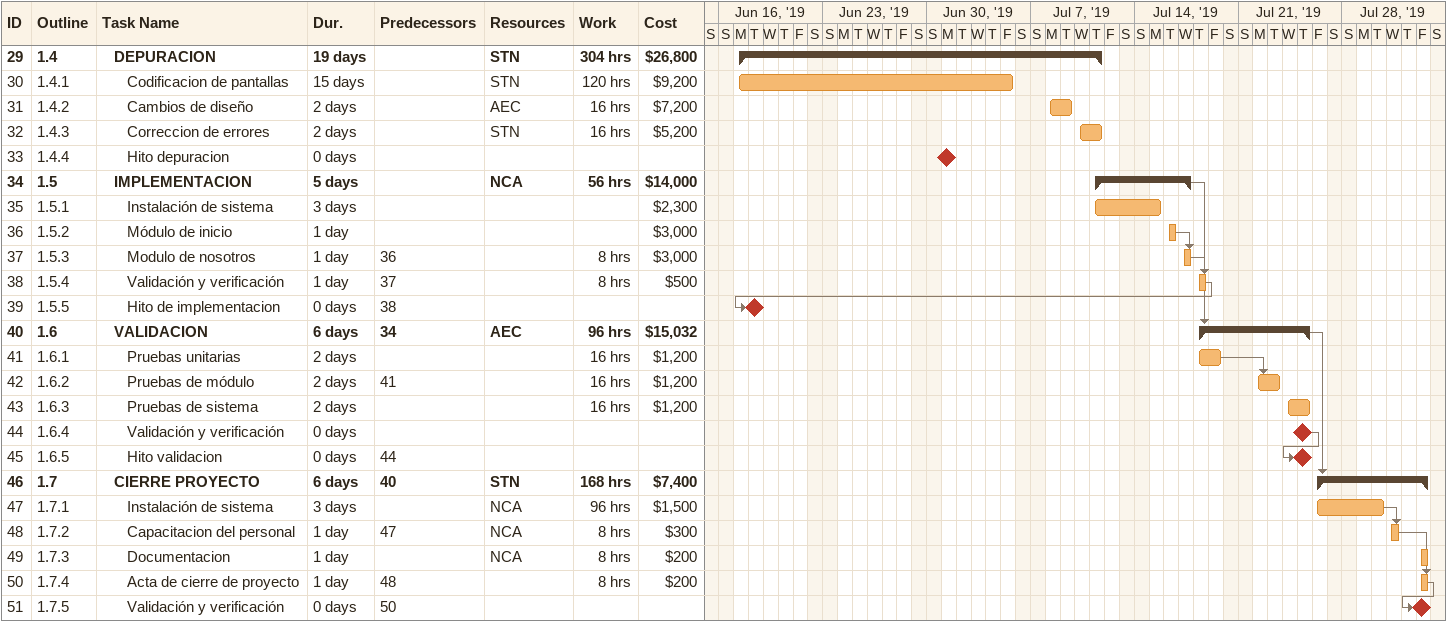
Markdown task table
| ID | WBS | Task | Duration | Start | Finish | Predecessors | Resources | Work (h) | Cost ($) |
|---|---|---|---|---|---|---|---|---|---|
| 29 | 1.4 | **DEPURACION** | 19d | 2019-06-17 | 2019-07-11 |  | STN | 304 | 26800 |
| 30 | 1.4.1 | Codificacion de pantallas | 15d | 2019-06-17 | 2019-07-05 |  | STN | 120 | 9200 |
| 31 | 1.4.2 | Cambios de diseño | 2d | 2019-07-08 | 2019-07-09 |  | AEC | 16 | 7200 |
| 32 | 1.4.3 | Correccion de errores | 2d | 2019-07-10 | 2019-07-11 |  | STN | 16 | 5200 |
| 33 | 1.4.4 | Hito depuracion | 0d | 2019-07-01 | 2019-07-01 |  |  |  |  |
| 34 | 1.5 | **IMPLEMENTACION** | 5d | 2019-07-11 | 2019-07-17 |  | NCA | 56 | 14000 |
| 35 | 1.5.1 | Instalación de sistema | 3d | 2019-07-11 | 2019-07-15 |  |  |  | 2300 |
| 36 | 1.5.2 | Módulo de inicio | 1d | 2019-07-16 | 2019-07-16 |  |  |  | 3000 |
| 37 | 1.5.3 | Modulo de nosotros | 1d | 2019-07-17 | 2019-07-17 | 36 |  | 8 | 3000 |
| 38 | 1.5.4 | Validación y verificación | 1d | 2019-07-18 | 2019-07-18 | 37 |  | 8 | 500 |
| 39 | 1.5.5 | Hito de implementacion | 0d | 2019-06-18 | 2019-06-18 | 38 |  |  |  |
| 40 | 1.6 | **VALIDACION** | 6d | 2019-07-18 | 2019-07-25 | 34 | AEC | 96 | 15032 |
| 41 | 1.6.1 | Pruebas unitarias | 2d | 2019-07-18 | 2019-07-19 |  |  | 16 | 1200 |
| 42 | 1.6.2 | Pruebas de módulo | 2d | 2019-07-22 | 2019-07-23 | 41 |  | 16 | 1200 |
| 43 | 1.6.3 | Pruebas de sistema | 2d | 2019-07-24 | 2019-07-25 |  |  | 16 | 1200 |
| 44 | 1.6.4 | Validación y verificación | 0d | 2019-07-25 | 2019-07-25 |  |  |  |  |
| 45 | 1.6.5 | Hito validacion | 0d | 2019-07-25 | 2019-07-25 | 44 |  |  |  |
| 46 | 1.7 | **CIERRE PROYECTO** | 6d | 2019-07-26 | 2019-08-02 | 40 | STN | 168 | 7400 |
| 47 | 1.7.1 | Instalación de sistema | 3d | 2019-07-26 | 2019-07-30 |  | NCA | 96 | 1500 |
| 48 | 1.7.2 | Capacitacion del personal | 1d | 2019-07-31 | 2019-07-31 | 47 | NCA | 8 | 300 |
| 49 | 1.7.3 | Documentacion | 1d | 2019-08-02 | 2019-08-02 |  | NCA | 8 | 200 |
| 50 | 1.7.4 | Acta de cierre de proyecto | 1d | 2019-08-02 | 2019-08-02 | 48 |  | 8 | 200 |
| 51 | 1.7.5 | Validación y verificación | 0d | 2019-08-02 | 2019-08-02 | 50 |  |  |  |
